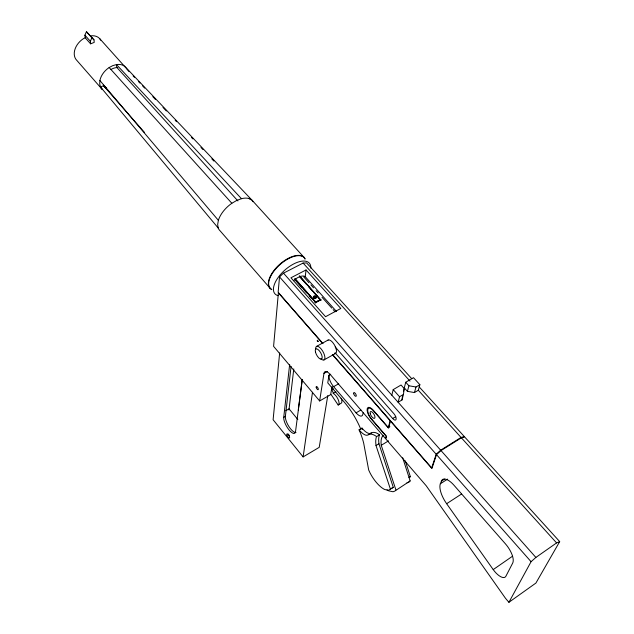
<?xml version="1.0" encoding="UTF-8"?>
<svg xmlns="http://www.w3.org/2000/svg" width="634" height="634" viewBox="0 0 634 634"><rect width="100%" height="100%" fill="white"/><g stroke="black" fill="none" stroke-linecap="round" stroke-linejoin="round"><path stroke-width="0.95" d="M304.946 259.037L304.019 257.356L252.292 200.479L125.429 67.03A16.127 11.143 -43 0 0 116.49 64.581L112.797 65.619L109.159 67.537A16.127 11.143 -43 0 0 99.903 80.518L99.712 83.942L100.489 86.953A16.127 11.143 -43 0 0 102.169 89.354L76.865 60.436A15.795 11.388 -43.3 0 1 83.379 38.682L85.17 37.763L84.908 35.195L86.446 31.7L93.99 39.839L94.228 42.399L90.599 43.825L85.17 37.763M411.775 378.712L306.626 262.928L303.1 263.062L283.493 273.159L279.523 276.892L278.152 292.258L323.031 343.612M279.657 352.956L273.111 419.74L303.115 456.908L319.211 447.35L327.786 395.553M302.26 379.821L295.507 431.77A10.152 3.55 60.1 0 1 288.985 429.844A10.152 3.55 60.1 0 1 283.739 417.323L289.659 364.415M296.015 432.483A10.144 3.566 60.1 0 1 289.112 426.841A10.144 3.566 60.1 0 1 285.379 416.379L291.069 366.389M288.961 409.984L293.788 368.925M336.488 311.46L305.239 276.717L306.04 269.957L290.935 277.787L325.567 316.707L340.823 308.449L306.04 269.957M302.196 379.703L298.408 408.914A10.089 3.669 60.1 0 0 298.424 410.547M391.82 395.18L393.199 389.625L401.053 385.012L404.215 388.602L403.446 394.435L399.547 396.741L398.12 402.265L401.988 399.967L402.503 396.091M315.875 302.006L320.416 299.581L315.835 302.291L294.865 278.445M299.66 275.901L320.994 300.27L299.375 276.107M303.115 456.908L312.507 392.248M331.939 387.041L330.655 394.633L319.647 400.957L323.958 373.378L327.342 371.469M330.71 374.258L328.998 375.225L327.762 382.857L344.286 402.154A41.345 15.898 59.4 0 1 360.952 429.59M341.132 398.207A6.681 2.631 59.9 0 1 340.965 403.343L338.144 404.983A6.689 2.623 59.9 0 0 338.294 399.848A6.689 2.623 59.9 0 0 333.547 393.603L331.844 389.538L332.327 386.692M252.982 201.675L252.292 200.479A22.127 12.125 -42 0 0 241.475 198.696L236.696 200.455L231.854 203.276A22.127 12.125 -42 0 0 218.373 220.339L217.66 224.507L218.223 228.042A22.127 12.125 -42 0 0 219.99 230.697L270.361 288.51M363.163 412.789L362.799 414.47A9.359 3.772 59.4 0 1 356.078 412.845L333.611 386.669A9.193 3.669 60.2 0 1 328.998 375.225M323.958 373.378A9.272 3.677 60.3 0 1 330.322 374.583L385.543 438.617L386.146 436.232L371.239 418.979A8.258 3.392 59 0 1 367.205 408.779A8.258 3.392 59 0 1 373.244 410.206L388.349 427.578L390.1 420.683L332.295 354.541M405.736 382.254L404.278 387.834L407.424 391.337L414.462 392.557L418.313 390.259L419.874 384.695L413.503 377.69L405.736 382.254L408.914 385.773L415.999 387.002L419.874 384.695M403.486 391.376L404.215 388.602M401.988 399.967L403.446 394.435M407.424 391.337L408.914 385.773M414.462 392.557L415.999 387.002M419.09 386.772L464.35 436.604L461.045 437.436L440.67 450.195L436.184 454.253L431.667 467.9L332.795 354.778M436.517 454.633L431.912 468.526L390.409 421.039L388.587 428.188L373.481 410.808A7.774 3.194 59 0 0 367.799 409.469A7.774 3.194 59 0 0 371.595 419.066L386.51 436.327L385.844 438.966L426.199 485.755L505.48 598.274L508.912 602.3L535.912 583.058L559.695 541.602L464.682 436.977L461.378 437.809L441.002 450.568L436.517 454.633L531.078 561.684L508.912 602.3M440.321 483.782L442.223 479.716A15.747 6.681 56.3 0 1 453.904 485.161L505.409 543.821A16.516 6.998 54.4 0 1 512.66 563.135L505.884 576.251A12.878 5.326 54.4 0 1 493.22 569.594L446.645 503.705A19.812 8.369 56.2 0 1 440.321 483.782L447.62 479.106M90.599 43.825L90.353 41.265L91.906 37.763L86.446 31.7M379.497 434.766L376.438 436.771A33.531 13.576 57.9 0 0 375.748 442.778L376.01 445.551L390.417 489.163L388.396 490.296L384.759 489.527A20.51 7.965 58.1 0 1 369.931 472.702L368.695 470.032L363.67 443.111A44.982 17.173 59.4 0 0 359.922 431.786L359.066 429.812L361.974 428.077A13.274 5.334 59.1 0 0 371.262 432.959L372.816 432.459A20.082 8.052 58.3 0 1 378.855 434.306L379.401 434.987A33.491 13.647 57.8 0 0 378.688 441.002L378.942 443.768L393.286 487.356L391.218 488.497M402.685 457.748L410.15 480.921L394.665 491.168L393.009 491.746L388.674 490.827A24.211 9.462 58 0 1 387.009 489.924M409.683 477.283L410.341 476.625L405.284 460.91M410.15 480.921L408.867 482.205L406.973 482.799M531.078 561.684L535.881 557.437L556.589 542.918L559.695 541.602M493.22 569.594L512.462 556.256M446.645 503.705L461.552 494.005M441.209 481.261L444.466 479.185M390.417 489.163L393.286 487.356M408.93 477.513L410.341 476.625M395.901 489.916L381.248 445.298L388.539 440.86M376.01 445.551L378.942 443.768M388.349 427.578L389.878 426.658M335.029 352.742L392.66 418.495L395.751 416.649M359.066 429.812A13.29 5.302 59.1 0 0 368.33 434.718L371.262 432.959M356.078 412.845L360.92 410M333.119 393.421L335.957 391.796M333.611 386.669L338.707 383.752M331.844 389.538L333.262 388.729M283.739 417.323L285.379 416.379M285.807 410.705L289.056 408.843L297.822 419.502M323.911 359.969L335.441 353.526M316.635 346.354L328.19 339.983M144.56 132.506L103.516 85.717L100.489 86.953L218.223 228.042M368.33 434.718L369.876 434.227A20.106 8.004 58.3 0 1 375.899 436.089L376.541 436.549M321.058 299.779L315.764 302.6L295.048 279.364M305.239 276.717L304.249 276.155A11.095 5.286 -41.7 0 0 293.494 280.696M106.449 88.435L103.516 85.717M91.906 37.763L93.99 39.839M129.059 71.634L126.515 68.694M133.132 75.929L134.487 77.356M138.561 81.651L139.916 83.078M142.634 85.939L144.663 88.086M152.81 96.669L155.52 99.53M162.986 107.4L166.377 110.982M175.198 120.278L176.553 121.712M191.484 137.443L192.839 138.878M200.978 147.46L203.015 149.608M211.835 158.904L213.872 161.052M249.154 198.252L250.509 199.678M241.475 198.696L116.49 64.581L116.696 67.299L237.908 200.946M303.1 263.062L410 381.082M418.313 390.259L461.045 437.436M461.378 437.809L556.589 542.918M90.622 35.869A15.795 11.388 -43.3 0 1 99.601 38.508L126.15 68.139M109.159 67.537L231.854 203.276M303.765 276.931L308.98 282.74M310.937 284.92L313.545 287.828M316.16 290.729L318.117 292.908M322.024 297.267L331.812 308.156M333.119 309.606L335.077 311.785M84.908 35.195L90.353 41.265M299.636 276.725L306.769 284.682M308.71 286.853L312.594 291.196M313.893 292.639L320.376 299.874M295.127 279.071L315.835 302.291M393.199 389.625L399.547 396.741M294.992 279.863L302.109 287.852M304.051 290.031L306.642 292.932M309.226 295.832L311.167 298.012M314.409 301.641L315.7 303.1M283.493 273.159L440.67 450.195M441.002 450.568L535.881 557.437M279.523 276.892L436.184 454.253M335.212 346.98L393.896 413.701A4.533 1.918 58.6 0 1 396.091 419.304A4.533 1.918 58.6 0 1 392.66 418.495M322.555 343.39L278.389 292.853L273.587 346.33L319.647 400.957M99.903 80.518L218.373 220.339M331.011 394.427L338.144 404.983M99.601 38.508L100.711 40.204M361.974 428.077L362.545 429.392M106.678 88.11A12.498 8.638 -43 0 1 103.493 84.98M110.895 69.534A12.498 8.638 -43 0 1 117.71 67.529M271.59 289.358A22.951 11.206 -41.8 0 1 277.882 266.026A22.951 11.206 -41.8 0 1 304.019 257.356M381.248 445.298A29.608 12.07 57.8 0 1 383.134 435.447M278.08 295.642A23.03 11.111 -41.8 0 1 285.799 269.268A23.03 11.111 -41.8 0 1 310.818 268.127M271.851 289.659A22.951 11.206 -41.8 0 1 279.237 265.289A22.951 11.206 -41.8 0 1 305.16 258.838M313.988 298.313A1.173 0.919 7.3 0 1 313.806 297.005A1.173 0.919 7.3 0 1 315.455 296.942A1.173 0.919 7.3 0 1 315.637 298.249A1.411 1.102 7.3 0 0 316.049 297.845M313.497 298.36A1.173 0.919 7.3 0 1 315.51 298.289M315.692 349.231A7.727 3.099 60.9 0 1 319.734 347.48A7.727 3.099 60.9 0 1 324.893 357.116A7.727 3.099 60.9 0 1 320.82 358.812M327.564 340.545A7.687 3.162 60.8 0 1 334.752 345.49A7.687 3.162 60.8 0 1 334.554 353.613M289.334 435.724A2.401 0.832 60 0 1 289.017 435.193M288.755 434.639A2.401 0.832 60 0 1 288.565 434.108M314.195 298.329A1.411 1.102 7.3 0 1 313.426 296.918A1.411 1.102 7.3 0 1 315.09 296.276A1.411 1.102 7.3 0 1 316.152 297.576M318.165 341.417C316.762 342.384 317.111 338.255 318.165 341.417M353.701 393.706A2.156 0.88 59.6 0 0 355.959 396.321A2.156 0.88 59.6 0 0 355.183 393.254A2.156 0.88 59.6 0 0 353.701 393.706M316.239 387.525A1.799 0.689 60.3 0 0 318.078 389.696A1.799 0.689 60.3 0 0 317.388 387.12A1.799 0.689 60.3 0 0 316.239 387.525M315.51 352.227A5.793 2.314 60.9 0 0 321.462 359.129A5.793 2.314 60.9 0 0 319.243 350.697A5.793 2.314 60.9 0 0 315.51 352.227M286.948 435.043A2.401 0.824 60 0 0 289.35 438.023A2.401 0.824 60 0 0 288.375 434.678A2.401 0.824 60 0 0 286.948 435.043M313.925 297.869A1.411 1.102 7.3 0 0 316.192 297.283A1.411 1.102 7.3 0 0 314.29 295.991A1.411 1.102 7.3 0 0 313.925 297.869M370.24 413.606A3.891 1.593 59 0 0 374.361 418.369A3.891 1.593 59 0 0 373.022 412.9A3.891 1.593 59 0 0 370.24 413.606"/></g></svg>
